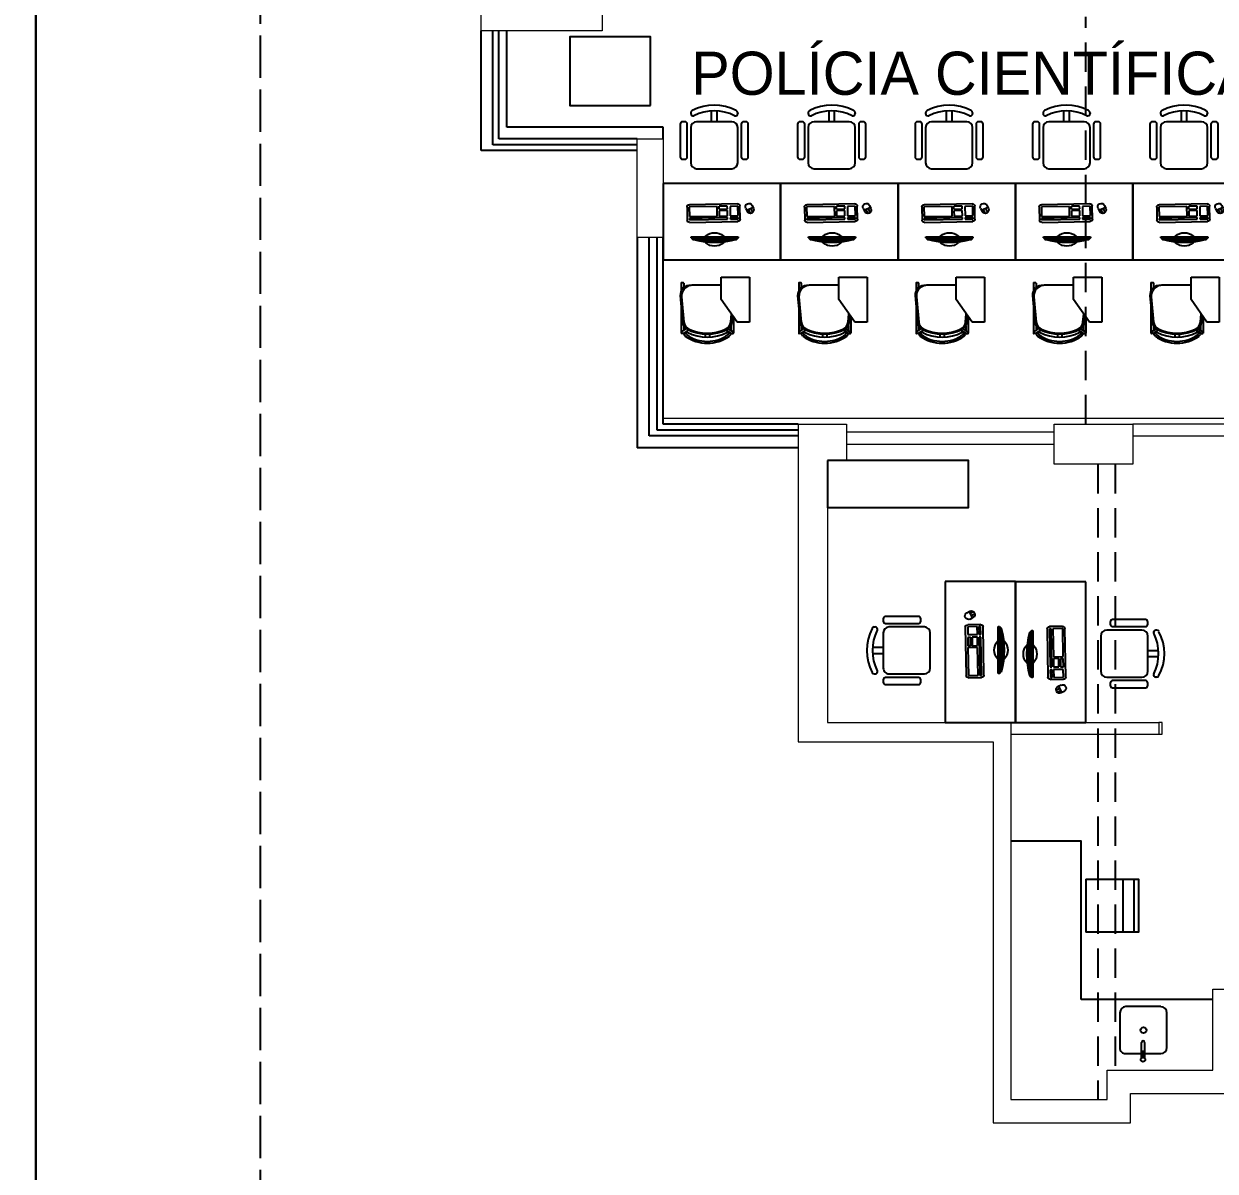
# Model space of a CAD drawing. Extents: x 741 to 1339, y 725 to 848.
# Drawn here: x 984.71 to 994.85, y 782.75 to 792.52 of the extents above; entities that cross this region are included whole.
import ezdxf

# ---------------------------------------------------------------- set-up
doc = ezdxf.new("R2010")
doc.units = 0
doc.header["$MEASUREMENT"] = 0
for name, pattern in [('ACAD_ISO02W100', [15, 12, -3]), ('CONTINU', [0]), ('HIDDEN', [0.375, 0.25, -0.125])]:
    doc.linetypes.add(name, pattern=pattern)
doc.layers.get('0').update_dxf_attribs({"linetype": 'CONTINUOUS'})
for name, color, linetype in [('Cotas', 7, 'CONTINUOUS'), ('Lay Out', 31, 'CONTINUOUS'), ('PAREDES', 7, 'CONTINUOUS'), ('Textos', 7, 'CONTINUOUS')]:
    doc.layers.add(name, color=color, linetype=linetype)
doc.layers.add('MARGEM', color=7, linetype='CONTINUOUS', plot=False)
doc.styles.add('PADRAO MK', font='AVGARDN.TTF')

# ---------------------------------------------------------------- blocks, each defined once
blk = doc.blocks.new('A$C599E3497')
at = {"layer": 'Lay Out'}
for p, q in [((0.342, 0.485), (0.342, 0.509)), ((0.379, 0.485), (0.379, 0.509)), ((0.138, 0.336), (0.138, 0.477)), ((0.138, 0.468), (0.182, 0.44)), ((0.156, 0.479), (0.141, 0.479)), ((0.156, 0.479), (0.201, 0.45)), ((0.159, 0.415), (0.159, 0.455)), ((0.564, 0.479), (0.52, 0.45)), ((0.582, 0.468), (0.539, 0.44)), ((0.561, 0.415), (0.561, 0.455)), ((0.564, 0.479), (0.579, 0.479)), ((0.582, 0.249), (0.582, 0.476)), ((0, 0.383), (0.105, 0.383)), ((0, 0), (0, 0.383)), ((0.105, 0.383), (0.241, 0.189)), ((0.151, 0.386), (0.145, 0.326)), ((0.161, 0.382), (0.155, 0.313)), ((0.58, 0.167), (0.56, 0.382)), ((0.591, 0.157), (0.57, 0.386)), ((0.241, 0.189), (0.241, 0)), ((0.582, 0.05), (0.582, 0.116)), ((0.241, 0), (0, 0)), ((0.241, 0.069), (0.492, 0.069)), ((0.561, 0.05), (0.561, 0.089)), ((0.564, 0.047), (0.579, 0.047))]:
    blk.add_line(p, q, dxfattribs=at)
for centre, radius, start, end in [((0.36, 0.242), 0.32, 54.1238, 125.8762), ((0.36, 0.242), 0.305, 54.1442, 125.8558), ((0.36, 0.13), 0.38, 63.2374, 116.7626), ((0.141, 0.477), 0.0021, 90, 180), ((0.224, 0.38), 0.0735, 116.3953, 174.8788), ((0.169, 0.485), 0.00821, 134.6745, 330.1891), ((0.234, 0.375), 0.0735, 114.2639, 174.7001), ((0.19, 0.478), 0.0289, 126.5429, 154.8545), ((0.187, 0.479), 0.0105, 154.8545, 279.6706), ((0.19, 0.478), 0.0131, 126.8699, 154.8545), ((0.36, 0.105), 0.38, 63.6047, 116.3953), ((0.36, 0.096), 0.38, 65.7361, 114.2639), ((0.486, 0.375), 0.0735, 5.2999, 65.7361), ((0.497, 0.38), 0.0735, 5.1212, 63.6047), ((0.533, 0.479), 0.0105, 260.3294, 25.1455), ((0.531, 0.478), 0.0131, 25.1455, 53.1301), ((0.551, 0.485), 0.00821, 209.8109, 45.3255), ((0.531, 0.478), 0.0289, 25.1455, 53.4571), ((0.579, 0.476), 0.00315, 0, 90), ((0.487, 0.162), 0.0931, 273.3717, 3.2522), ((0.507, 0.153), 0.084, 263.807, 2.5692), ((0.564, 0.05), 0.00315, 180, 270), ((0.579, 0.05), 0.00315, 270, 0)]:
    blk.add_arc(centre, radius, start, end, dxfattribs=at)
blk = doc.blocks.new('computerr')
at = {"layer": 'Lay Out', "ltscale": 0.6}
h = blk.add_hatch(dxfattribs=at)
h.set_pattern_fill('ANSI31', color=256, scale=0.07, angle=45, style=0)
h.set_pattern_definition([(90, (8.432981, 4.289497), (-0.00875, 9e-19), [])])
h.paths.add_polyline_path([(36.256, -1.485), (36.629, -1.485, 0.133994)])
for p, q in [((36.242, -1.5), (36.256, -1.485)), ((36.642, -1.5), (36.242, -1.5)), ((36.242, -1.5), (36.242, -1.51)), ((36.242, -1.51), (36.642, -1.51)), ((36.256, -1.485), (36.629, -1.485)), ((36.642, -1.5), (36.629, -1.485)), ((36.642, -1.51), (36.642, -1.5)), ((36.207, -1.762), (36.209, -1.651)), ((36.225, -1.764), (36.227, -1.681)), ((36.227, -1.666), (36.227, -1.652)), ((36.227, -1.652), (36.552, -1.658)), ((36.552, -1.672), (36.227, -1.666)), ((36.227, -1.681), (36.465, -1.685)), ((36.23, -1.632), (36.64, -1.639)), ((36.465, -1.685), (36.464, -1.768)), ((36.48, -1.731), (36.481, -1.686)), ((36.481, -1.686), (36.552, -1.687)), ((36.552, -1.687), (36.551, -1.732)), ((36.552, -1.658), (36.552, -1.672)), ((36.574, -1.768), (36.575, -1.687)), ((36.575, -1.673), (36.576, -1.658)), ((36.642, -1.674), (36.575, -1.673)), ((36.575, -1.687), (36.642, -1.689)), ((36.576, -1.658), (36.642, -1.66)), ((36.642, -1.689), (36.64, -1.77)), ((36.642, -1.66), (36.642, -1.674)), ((36.659, -1.66), (36.657, -1.77)), ((36.749, -1.708), (36.733, -1.74)), ((36.768, -1.717), (36.753, -1.749)), ((36.464, -1.768), (36.225, -1.764)), ((36.637, -1.79), (36.227, -1.782)), ((36.551, -1.732), (36.48, -1.731)), ((36.48, -1.745), (36.551, -1.746)), ((36.48, -1.745), (36.48, -1.769)), ((36.55, -1.77), (36.48, -1.769)), ((36.551, -1.746), (36.55, -1.77)), ((36.64, -1.77), (36.574, -1.768)), ((36.707, -1.75), (36.72, -1.725)), ((36.77, -1.758), (36.716, -1.732)), ((36.761, -1.776), (36.773, -1.751))]:
    blk.add_line(p, q, dxfattribs=at)
for centre, radius, start, end in [((36.442, -2.169), 0.709, 74.7363, 105.2637), ((36.411, -1.497), 0.059, 137.5629, 145.9179), ((36.411, -1.476), 0.059, 215.2227, 222.4371), ((36.442, -1.543), 0.114, 48.6233, 131.3767), ((36.442, -1.43), 0.114, 228.6233, 311.3767), ((36.474, -1.497), 0.059, 34.0821, 42.4371), ((36.474, -1.476), 0.059, 317.5629, 324.7773), ((36.474, -1.497), 0.059, 19.4175, 20.0563), ((36.229, -1.652), 0.02, 88.9518, 178.9518), ((36.639, -1.659), 0.02, 358.9518, 88.9518), ((36.746, -1.738), 0.03, 334.0346, 154.0346), ((36.227, -1.762), 0.02, 178.9518, 268.9518), ((36.637, -1.77), 0.02, 268.9518, 358.9518), ((36.734, -1.763), 0.03, 154.0346, 334.0346)]:
    blk.add_arc(centre, radius, start, end, dxfattribs=at)
blk = doc.blocks.new('vfvgnn')
at = {"layer": 'Lay Out', "ltscale": 0.6}
for p, q in [((41.03, 31.716), (41.03, 31.709)), ((41.03, 31.716), (41.03, 31.709)), ((41.205, 31.729), (41.205, 31.639)), ((41.205, 31.729), (41.205, 31.639)), ((41.255, 31.639), (41.255, 31.729)), ((41.255, 31.639), (41.255, 31.729)), ((41.43, 31.716), (41.43, 31.709)), ((41.43, 31.716), (41.43, 31.709)), ((40.94, 31.619), (40.94, 31.339)), ((40.94, 31.619), (40.94, 31.339)), ((40.98, 31.639), (40.96, 31.639)), ((40.98, 31.639), (40.96, 31.639)), ((41, 31.339), (41, 31.619)), ((41, 31.339), (41, 31.619)), ((41.03, 31.589), (41.03, 31.289)), ((41.03, 31.589), (41.03, 31.289)), ((41.38, 31.639), (41.08, 31.639)), ((41.205, 31.639), (41.08, 31.639)), ((41.38, 31.639), (41.255, 31.639)), ((41.43, 31.289), (41.43, 31.589)), ((41.43, 31.289), (41.43, 31.589)), ((41.46, 31.619), (41.46, 31.339)), ((41.46, 31.619), (41.46, 31.339)), ((41.5, 31.639), (41.48, 31.639)), ((41.5, 31.639), (41.48, 31.639)), ((41.52, 31.339), (41.52, 31.619)), ((41.52, 31.339), (41.52, 31.619)), ((40.96, 31.319), (40.98, 31.319)), ((40.96, 31.319), (40.98, 31.319)), ((41.48, 31.319), (41.5, 31.319)), ((41.48, 31.319), (41.5, 31.319)), ((41.08, 31.239), (41.38, 31.239)), ((41.08, 31.239), (41.38, 31.239)), ((41.795, 31.113), (40.795, 31.113)), ((40.795, 31.113), (40.795, 30.463)), ((41.795, 30.463), (41.795, 31.113)), ((40.795, 30.463), (41.795, 30.463))]:
    blk.add_line(p, q, dxfattribs=at)
for centre, radius, start, end in [((41.23, 31.378), 0.402, 62.2615, 117.7385), ((41.23, 31.378), 0.402, 62.2615, 117.7385), ((41.05, 31.716), 0.02, 111.4125, 180), ((41.05, 31.716), 0.02, 111.4125, 180), ((41.05, 31.709), 0.02, 180, 290.0771), ((41.05, 31.709), 0.02, 180, 290.0771), ((41.23, 31.344), 0.387, 63.4032, 116.5968), ((41.41, 31.709), 0.02, 249.9229, 0), ((41.41, 31.709), 0.02, 249.9229, 0), ((41.41, 31.716), 0.02, 0, 68.5875), ((41.41, 31.716), 0.02, 0, 68.5875), ((40.96, 31.619), 0.02, 90, 180), ((40.96, 31.619), 0.02, 90, 180), ((40.98, 31.619), 0.02, 0, 90), ((40.98, 31.619), 0.02, 0, 90), ((41.08, 31.589), 0.05, 90, 180), ((41.08, 31.589), 0.05, 90, 180), ((41.38, 31.589), 0.05, 0, 90), ((41.38, 31.589), 0.05, 0, 90), ((41.48, 31.619), 0.02, 90, 180), ((41.48, 31.619), 0.02, 90, 180), ((41.5, 31.619), 0.02, 0, 90), ((41.5, 31.619), 0.02, 0, 90), ((40.96, 31.339), 0.02, 180, 270), ((40.96, 31.339), 0.02, 180, 270), ((40.98, 31.339), 0.02, 270, 0), ((40.98, 31.339), 0.02, 270, 0), ((41.08, 31.289), 0.05, 180, 270), ((41.08, 31.289), 0.05, 180, 270), ((41.38, 31.289), 0.05, 270, 0), ((41.38, 31.289), 0.05, 270, 0), ((41.48, 31.339), 0.02, 180, 270), ((41.48, 31.339), 0.02, 180, 270), ((41.5, 31.339), 0.02, 270, 0), ((41.5, 31.339), 0.02, 270, 0)]:
    blk.add_arc(centre, radius, start, end, dxfattribs=at)
at = {"layer": 'Lay Out', "ltscale": 0.6, "xscale": -1, "rotation": 180}
blk.add_blockref('computerr', (4.791, 29.15), dxfattribs=at)
at = {"layer": 'Lay Out', "ltscale": 0.6, "rotation": 180}
blk.add_blockref('A$C599E3497', (41.531, 30.315), dxfattribs=at)
blk = doc.blocks.new('2.62')
at = {"layer": 'Lay Out', "ltscale": 0.6}
for p, q in [((93.377, -3.047), (92.177, -3.047)), ((92.177, -3.047), (92.177, -3.647)), ((93.377, -3.647), (93.377, -3.047)), ((92.177, -3.647), (93.377, -3.647)), ((92.514, -3.854), (92.494, -3.854)), ((92.514, -3.854), (92.494, -3.854)), ((92.564, -3.824), (92.564, -4.124)), ((92.564, -3.824), (92.564, -4.124)), ((92.914, -3.774), (92.614, -3.774)), ((92.914, -3.774), (92.614, -3.774)), ((92.964, -4.124), (92.964, -3.824)), ((92.964, -4.124), (92.964, -3.824)), ((93.034, -3.854), (93.014, -3.854)), ((93.034, -3.854), (93.014, -3.854)), ((92.474, -3.874), (92.474, -4.154)), ((92.474, -3.874), (92.474, -4.154)), ((92.534, -4.154), (92.534, -3.874)), ((92.534, -4.154), (92.534, -3.874)), ((92.994, -3.874), (92.994, -4.154)), ((92.994, -3.874), (92.994, -4.154)), ((93.054, -4.154), (93.054, -3.874)), ((93.054, -4.154), (93.054, -3.874)), ((92.494, -4.174), (92.514, -4.174)), ((92.494, -4.174), (92.514, -4.174)), ((92.564, -4.25), (92.564, -4.243)), ((92.564, -4.25), (92.564, -4.243)), ((92.614, -4.174), (92.739, -4.174)), ((92.614, -4.174), (92.914, -4.174)), ((92.739, -4.174), (92.739, -4.263)), ((92.739, -4.174), (92.739, -4.263)), ((92.789, -4.263), (92.789, -4.174)), ((92.789, -4.263), (92.789, -4.174)), ((92.789, -4.174), (92.914, -4.174)), ((92.964, -4.25), (92.964, -4.243)), ((92.964, -4.25), (92.964, -4.243)), ((93.014, -4.174), (93.034, -4.174)), ((93.014, -4.174), (93.034, -4.174))]:
    blk.add_line(p, q, dxfattribs=at)
for centre, radius, start, end in [((92.494, -3.874), 0.02, 90, 180), ((92.494, -3.874), 0.02, 90, 180), ((92.514, -3.874), 0.02, 0, 90), ((92.514, -3.874), 0.02, 0, 90), ((92.614, -3.824), 0.05, 90, 180), ((92.614, -3.824), 0.05, 90, 180), ((92.914, -3.824), 0.05, 0, 90), ((92.914, -3.824), 0.05, 0, 90), ((93.014, -3.874), 0.02, 90, 180), ((93.014, -3.874), 0.02, 90, 180), ((93.034, -3.874), 0.02, 0, 90), ((93.034, -3.874), 0.02, 0, 90), ((92.494, -4.154), 0.02, 180, 270), ((92.494, -4.154), 0.02, 180, 270), ((92.514, -4.154), 0.02, 270, 0), ((92.514, -4.154), 0.02, 270, 0), ((92.614, -4.124), 0.05, 180, 270), ((92.614, -4.124), 0.05, 180, 270), ((92.914, -4.124), 0.05, 270, 0), ((92.914, -4.124), 0.05, 270, 0), ((93.014, -4.154), 0.02, 180, 270), ((93.014, -4.154), 0.02, 180, 270), ((93.034, -4.154), 0.02, 270, 0), ((93.034, -4.154), 0.02, 270, 0), ((92.584, -4.243), 0.02, 69.9229, 180), ((92.584, -4.243), 0.02, 69.9229, 180), ((92.584, -4.25), 0.02, 180, 248.5875), ((92.584, -4.25), 0.02, 180, 248.5875), ((92.764, -3.879), 0.387, 243.4032, 296.5968), ((92.944, -4.243), 0.02, 0, 110.0771), ((92.944, -4.243), 0.02, 0, 110.0771), ((92.944, -4.25), 0.02, 291.4125, 0), ((92.944, -4.25), 0.02, 291.4125, 0), ((92.764, -3.913), 0.402, 242.2615, 297.7385), ((92.764, -3.913), 0.402, 242.2615, 297.7385)]:
    blk.add_arc(centre, radius, start, end, dxfattribs=at)
at = {"layer": 'Lay Out', "ltscale": 0.6, "xscale": -1}
blk.add_blockref('computerr', (129.203, -1.685), dxfattribs=at)
blk = doc.blocks.new('A$C751B3C29')
at = {"layer": 'Lay Out'}
for p, q in [((-0.063, 0.17), (-0.063, 0.304)), ((-0.254, 0.215), (-0.253, -0.083)), ((-0.063, 0.266), (-0.203, 0.266)), ((-0.057, 0.245), (-0.057, 0.298)), ((-0.044, 0.245), (-0.057, 0.245)), ((-0.044, 0.298), (-0.044, 0.245)), ((-0.038, 0.304), (-0.038, 0.17)), ((0.096, 0.266), (-0.038, 0.266)), ((0.147, -0.082), (0.147, 0.216)), ((-0.203, -0.134), (0.096, -0.134))]:
    blk.add_line(p, q, dxfattribs=at)
for centre, radius in [((-0.05, 0.317), 0.0191), ((-0.054, 0.067), 0.0254)]:
    blk.add_circle(centre, radius, dxfattribs=at)
for centre, radius, start, end in [((-0.203, 0.215), 0.0509, 90.1451, 179.9206), ((0.097, 0.216), 0.0504, 359.8232, 90.5389), ((-0.051, 0.17), 0.0127, 179.9671, 359.9671), ((-0.202, -0.082), 0.0515, 180.3507, 269.2654), ((0.095, -0.082), 0.052, 271.2992, 359.5082)]:
    blk.add_arc(centre, radius, start, end, dxfattribs=at)
blk = doc.blocks.new('2658')
at = {"layer": 'Lay Out', "ltscale": 0.6}
for p, q in [((34.196, -28.181), (34.646, -28.181)), ((34.196, -28.591), (34.646, -28.591))]:
    blk.add_line(p, q, dxfattribs=at)
at = {"layer": 'Lay Out', "ltscale": 0.6, "extrusion": (0, 0, -1)}
blk.add_line((34.646, -28.272), (34.196, -28.272), dxfattribs=at)
at = {"layer": 'Lay Out', "ltscale": 0.6}
blk.add_lwpolyline([(34.196, -28.591), (34.196, -28.141), (34.646, -28.141), (34.646, -28.591)], dxfattribs=at)

msp = doc.modelspace()

# ---------------------------------------------------------------- linework, layer by layer
at = {"color": 1}
for p, q in [((988.603, 791.44), (988.603, 792.46)), ((988.703, 791.49), (988.703, 792.46)), ((988.753, 791.54), (988.753, 792.46)), ((988.823, 791.64), (988.823, 792.46)), ((990.153, 791.64), (988.823, 791.64)), ((989.933, 791.54), (988.753, 791.54)), ((989.933, 791.44), (988.603, 791.44)), ((989.933, 791.49), (988.703, 791.49)), ((989.933, 790.7), (989.933, 788.91)), ((990.033, 789.01), (990.033, 790.7)), ((990.103, 789.06), (990.103, 790.7)), ((990.153, 789.11), (990.153, 790.7)), ((991.303, 789.11), (990.153, 789.11)), ((991.303, 789.01), (990.033, 789.01)), ((991.303, 789.06), (990.103, 789.06)), ((991.303, 788.91), (989.933, 788.91))]:
    msp.add_line(p, q, dxfattribs=at)
msp.add_lwpolyline([(990.153, 791.54), (990.153, 791.64)], dxfattribs=at)
at = {"layer": 'Cotas', "color": 1, "linetype": 'HIDDEN'}
for p, q in [((993.753, 789.11), (993.753, 792.58)), ((993.853, 788.77), (993.853, 783.36)), ((994.003, 788.77), (994.003, 783.61))]:
    msp.add_line(p, q, dxfattribs=at)
at = {"layer": 'Lay Out', "ltscale": 0.6}
msp.add_line((994.833, 784.21), (993.713, 784.21), dxfattribs=at)
for points in [[(990.044, 791.823), (990.044, 792.184), (990.044, 792.41), (989.359, 792.41), (989.359, 791.823), (990.044, 791.823)], [(991.553, 788.8), (991.553, 788.4), (992.753, 788.4), (992.753, 788.8), (991.553, 788.8)], [(993.713, 784.21), (993.713, 784.21), (993.713, 785.56), (993.113, 785.56)]]:
    msp.add_lwpolyline(points, dxfattribs=at)
at = {"layer": 'MARGEM', "color": 8, "linetype": 'Continuous'}
for points in [[(877.71, 819.171), (984.81, 819.171), (984.81, 743.436), (877.71, 743.436)], [(984.81, 819.171), (1091.91, 819.171), (1091.91, 743.436), (984.81, 743.436)]]:
    msp.add_lwpolyline(points, close=True, dxfattribs=at)
at = {"layer": 'MARGEM', "linetype": 'ACAD_ISO02W100', "ltscale": 0.03}
msp.add_lwpolyline([(986.722, 745.349), (1089.997, 745.349), (1089.997, 817.259), (986.722, 817.259)], close=True, dxfattribs=at)
at = {"layer": 'PAREDES', "lineweight": 0}
for p, q in [((991.303, 789.11), (991.303, 786.405)), ((991.713, 789.045), (993.483, 789.045)), ((991.713, 788.94), (993.483, 788.94)), ((993.113, 786.57), (993.113, 783.36)), ((993.113, 786.57), (994.373, 786.57)), ((994.373, 786.57), (994.373, 786.47)), ((993.113, 786.47), (994.373, 786.47)), ((991.303, 786.405), (992.963, 786.405)), ((992.963, 786.405), (992.963, 783.16)), ((994.833, 783.61), (994.833, 784.3)), ((994.833, 784.3), (997.743, 784.3)), ((993.933, 783.36), (993.933, 783.61)), ((993.933, 783.61), (994.833, 783.61)), ((994.133, 783.41), (995.033, 783.41)), ((994.133, 783.16), (994.133, 783.41)), ((993.113, 783.36), (993.933, 783.36)), ((992.963, 783.16), (994.133, 783.16))]:
    msp.add_line(p, q, dxfattribs=at)
for points in [[(989.633, 792.845), (989.633, 792.46), (988.603, 792.46), (988.603, 794.105)], [(990.153, 791.54), (990.153, 790.7), (989.933, 790.7), (989.933, 791.54), (990.153, 791.54)], [(990.153, 789.11), (990.153, 789.16), (996.083, 789.16), (996.083, 789.11)], [(991.303, 789.11), (991.713, 789.11), (991.713, 788.8), (991.553, 788.8), (991.553, 786.57), (993.113, 786.57)], [(994.153, 788.77), (993.483, 788.77), (993.483, 789.11), (994.153, 789.11), (994.153, 788.77)], [(996.083, 789.11), (994.153, 789.11), (994.153, 789.01), (995.983, 789.01)], [(994.403, 786.47), (994.403, 786.57), (994.373, 786.57), (994.373, 786.47)]]:
    msp.add_lwpolyline(points, dxfattribs=at)
msp.add_lwpolyline([(994.403, 786.47), (994.403, 786.57), (994.373, 786.57), (994.373, 786.47)], close=True, dxfattribs=at)

# ---------------------------------------------------------------- block references
at = {"layer": 'Cotas'}
for p in [(949.358, 760.047), (950.358, 760.047), (952.358, 760.047), (953.358, 760.047)]:
    msp.add_blockref('vfvgnn', p, dxfattribs=at)
at = {"layer": 'Lay Out', "ltscale": 0.6}
msp.add_blockref('vfvgnn', (951.358, 760.047), dxfattribs=at)
at = {"layer": 'Lay Out', "linetype": 'CONTINU'}
for name, p, rotation in [('2.62', (996.201, 879.947), 270), ('2.62', (990.106, 694.392), 90), ('2658', (1022.342, 819.431), 270)]:
    msp.add_blockref(name, p, dxfattribs=dict(at, rotation=rotation))
at = {"layer": 'Lay Out', "linetype": 'CONTINU', "ltscale": 0.6, "rotation": 180}
msp.add_blockref('A$C751B3C29', (994.189, 784.016), dxfattribs=at)

# ---------------------------------------------------------------- texts
at = {"layer": 'Textos', "color": 2, "style": 'PADRAO MK'}
msp.add_text('POLÍCIA CIENTÍFICA', height=0.3675, dxfattribs=at).set_placement((990.392, 791.915))

doc.saveas('drawing.dxf')
